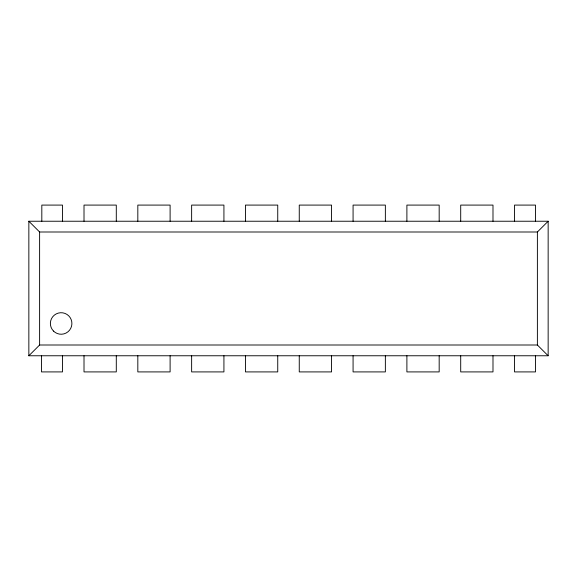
<?xml version="1.0" encoding="UTF-8"?>
<svg xmlns="http://www.w3.org/2000/svg" width="577" height="577" viewBox="0 0 577 577"><rect width="100%" height="100%" fill="white"/><g stroke="black" fill="none" stroke-linecap="round" stroke-linejoin="round"><path stroke-width="0.87" d="M28.85 355.764L39.611 345.003L537.389 345.003L548.15 355.764L548.15 221.236L28.85 221.236L28.85 355.764L548.15 355.764M28.85 221.236L39.611 231.997L537.389 231.997L548.15 221.236M537.389 231.997L537.389 345.003M535.506 221.236L535.506 205.087L514.518 205.087L514.518 221.236M535.506 355.764L535.506 371.913L514.518 371.913L514.518 355.764M492.989 221.236L492.989 205.087L460.706 205.087L460.706 221.236M492.989 355.764L492.989 371.913L460.706 371.913L460.706 355.764M439.176 221.236L439.176 205.087L406.893 205.087L406.893 221.236M439.176 355.764L439.176 371.913L406.893 371.913L406.893 355.764M385.364 221.236L385.364 205.087L353.074 205.087L353.074 221.236M385.364 355.764L385.364 371.913L353.074 371.913L353.074 355.764M331.551 221.236L331.551 205.087L299.261 205.087L299.261 221.236M331.551 355.764L331.551 371.913L299.261 371.913L299.261 355.764M277.739 221.236L277.739 205.087L245.449 205.087L245.449 221.236M277.739 355.764L277.739 371.913L245.449 371.913L245.449 355.764M223.926 221.236L223.926 205.087L191.636 205.087L191.636 221.236M223.926 355.764L223.926 371.913L191.636 371.913L191.636 355.764M170.107 221.236L170.107 205.087L137.824 205.087L137.824 221.236M170.107 355.764L170.107 371.913L137.824 371.913L137.824 355.764M116.294 221.236L116.294 205.087L84.011 205.087L84.011 221.236M116.294 355.764L116.294 371.913L84.011 371.913L84.011 355.764M62.482 221.236L62.482 205.087L41.818 205.087L41.818 221.236M62.482 355.764L62.482 371.913L41.494 371.913L41.494 355.764M39.611 231.997L39.611 345.003M53.531 331.09A10.761 10.761 0 0 0 71.534 326.265A10.761 10.761 0 0 0 58.349 313.08A10.761 10.761 0 0 0 53.531 331.09"/></g></svg>
